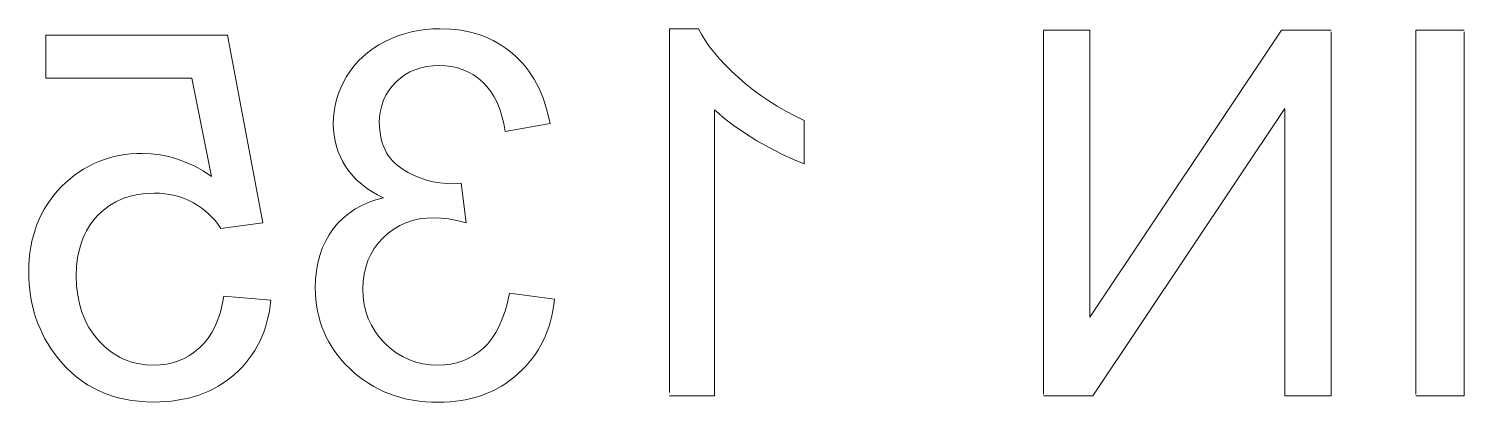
# Model space of a CAD drawing. Header units: millimetres. Extents: x 38 to 970, y 105 to 390.
# Drawn here: x 64.34 to 72.8, y 322.25 to 324.45 of the extents above; entities that cross this region are included whole.
import ezdxf

# ---------------------------------------------------------------- set-up
doc = ezdxf.new("R2010")
doc.units = ezdxf.units.MM
doc.linetypes.add('WP_HIDDEN', pattern=[2.3, 1.5, -0.8])
doc.layers.add('HIDDEN', color=7, linetype='WP_HIDDEN', lineweight=13)

msp = doc.modelspace()

# ---------------------------------------------------------------- linework, layer by layer
at = {"layer": 'HIDDEN', "ltscale": 1.428571}
for p, q in [((64.44239, 324.41577), (64.44239, 324.16316)), ((65.51302, 324.41577), (64.44239, 324.41577)), ((65.72156, 323.30989), (65.51302, 324.41577)), ((66.47871, 324.39604), (66.44119, 324.37832)), ((66.5171, 324.41141), (66.47871, 324.39604)), ((66.55636, 324.42441), (66.5171, 324.41141)), ((66.5965, 324.43504), (66.55636, 324.42441)), ((66.6375, 324.44331), (66.5965, 324.43504)), ((66.67938, 324.44922), (66.6375, 324.44331)), ((66.72213, 324.45277), (66.67938, 324.44922)), ((66.76575, 324.45395), (66.72213, 324.45277)), ((66.82833, 324.45167), (66.76575, 324.45395)), ((66.85864, 324.44881), (66.82833, 324.45167)), ((66.88829, 324.44482), (66.85864, 324.44881)), ((66.91729, 324.43968), (66.88829, 324.44482)), ((66.94564, 324.4334), (66.91729, 324.43968)), ((66.97333, 324.42598), (66.94564, 324.4334)), ((67.00037, 324.41742), (66.97333, 324.42598)), ((67.02675, 324.40771), (67.00037, 324.41742)), ((67.05248, 324.39687), (67.02675, 324.40771)), ((67.07756, 324.38488), (67.05248, 324.39687)), ((68.11836, 324.45395), (68.11836, 322.29213)), ((68.28872, 324.45395), (68.11836, 324.45395)), ((68.30749, 324.41893), (68.28872, 324.45395)), ((68.32929, 324.38364), (68.30749, 324.41893)), ((70.3213, 324.44514), (70.3213, 322.29213)), ((70.59446, 324.44514), (70.3213, 324.44514)), ((70.59446, 322.75475), (70.59446, 324.44514)), ((71.7253, 324.44514), (70.59446, 322.75475)), ((72.01756, 324.44514), (71.7253, 324.44514)), ((72.01756, 322.29213), (72.01756, 324.44514)), ((72.51689, 324.44514), (72.51689, 322.29213)), ((72.8018, 324.44514), (72.51689, 324.44514)), ((72.8018, 322.29213), (72.8018, 324.44514)), ((66.33975, 324.31385), (66.3103, 324.28891)), ((66.37138, 324.33706), (66.33975, 324.31385)), ((66.4052, 324.35855), (66.37138, 324.33706)), ((66.44119, 324.37832), (66.4052, 324.35855)), ((67.10198, 324.37175), (67.07756, 324.38488)), ((67.12575, 324.35748), (67.10198, 324.37175)), ((67.14886, 324.34207), (67.12575, 324.35748)), ((67.17132, 324.32552), (67.14886, 324.34207)), ((67.19312, 324.30782), (67.17132, 324.32552)), ((67.21412, 324.28909), (67.19312, 324.30782)), ((68.35412, 324.34807), (68.32929, 324.38364)), ((68.38198, 324.31223), (68.35412, 324.34807)), ((68.41286, 324.27611), (68.38198, 324.31223)), ((66.25793, 324.23389), (66.23502, 324.20379)), ((66.28302, 324.26226), (66.25793, 324.23389)), ((66.3103, 324.28891), (66.28302, 324.26226)), ((66.61852, 324.21273), (66.65118, 324.22317)), ((66.65118, 324.22317), (66.68562, 324.23063)), ((66.68562, 324.23063), (66.72186, 324.2351)), ((66.72186, 324.2351), (66.75988, 324.23659)), ((66.75988, 324.23659), (66.79763, 324.23508)), ((66.79763, 324.23508), (66.83377, 324.23054)), ((66.83377, 324.23054), (66.86831, 324.22296)), ((66.86831, 324.22296), (66.90123, 324.21236)), ((67.23415, 324.26942), (67.21412, 324.28909)), ((67.25322, 324.24882), (67.23415, 324.26942)), ((67.27133, 324.22728), (67.25322, 324.24882)), ((67.28847, 324.2048), (67.27133, 324.22728)), ((68.44678, 324.23971), (68.41286, 324.27611)), ((68.48372, 324.20304), (68.44678, 324.23971)), ((64.44239, 324.16316), (65.30154, 324.16316)), ((65.30154, 324.16316), (65.41756, 323.58452)), ((66.19587, 324.13904), (66.17991, 324.10561)), ((66.21429, 324.17197), (66.19587, 324.13904)), ((66.23502, 324.20379), (66.21429, 324.17197)), ((66.48275, 324.11649), (66.50581, 324.14113)), ((66.50581, 324.14113), (66.5313, 324.16351)), ((66.5313, 324.16351), (66.55859, 324.1829)), ((66.55859, 324.1829), (66.58766, 324.1993)), ((66.58766, 324.1993), (66.61852, 324.21273)), ((66.90123, 324.21236), (66.93256, 324.19873)), ((66.93256, 324.19873), (66.96227, 324.18207)), ((66.96227, 324.18207), (66.99039, 324.16238)), ((66.99039, 324.16238), (67.01689, 324.13966)), ((67.01689, 324.13966), (67.04144, 324.11392)), ((67.30465, 324.18139), (67.28847, 324.2048)), ((67.31986, 324.15705), (67.30465, 324.18139)), ((67.33411, 324.13177), (67.31986, 324.15705)), ((67.3474, 324.10556), (67.33411, 324.13177)), ((68.5237, 324.1661), (68.48372, 324.20304)), ((68.56606, 324.12971), (68.5237, 324.1661)), ((66.16641, 324.07167), (66.15536, 324.03723)), ((66.17991, 324.10561), (66.16641, 324.07167)), ((66.43201, 324.03319), (66.44585, 324.06252)), ((66.44585, 324.06252), (66.46276, 324.09028)), ((66.46276, 324.09028), (66.48275, 324.11649)), ((67.04144, 324.11392), (67.0637, 324.08514)), ((67.0637, 324.08514), (67.08367, 324.05334)), ((67.08367, 324.05334), (67.10134, 324.0185)), ((67.35972, 324.07841), (67.3474, 324.10556)), ((67.37108, 324.05032), (67.35972, 324.07841)), ((67.38148, 324.0213), (67.37108, 324.05032)), ((68.61016, 324.09469), (68.56606, 324.12971)), ((68.65601, 324.06105), (68.61016, 324.09469)), ((68.7036, 324.02878), (68.65601, 324.06105)), ((66.14063, 323.96683), (66.13694, 323.93087)), ((66.14676, 324.00228), (66.14063, 323.96683)), ((66.15536, 324.03723), (66.14676, 324.00228)), ((66.40895, 323.93585), (66.41356, 323.96985)), ((66.41356, 323.96985), (66.42125, 324.0023)), ((66.42125, 324.0023), (66.43201, 324.03319)), ((67.10134, 324.0185), (67.11671, 323.98064)), ((67.11671, 323.98064), (67.12979, 323.93975)), ((67.39937, 323.96046), (67.38148, 324.0213)), ((68.38271, 323.97665), (68.4075, 323.95388)), ((68.38271, 322.29213), (68.38271, 323.97665)), ((68.75294, 323.9979), (68.7036, 324.02878)), ((68.80402, 323.96839), (68.75294, 323.9979)), ((68.85685, 323.94025), (68.80402, 323.96839)), ((70.61355, 322.29213), (71.74439, 323.98399)), ((71.74439, 323.98399), (71.74439, 322.29213)), ((66.13694, 323.93087), (66.13571, 323.8944)), ((66.13571, 323.8944), (66.13688, 323.85991)), ((66.40741, 323.90028), (66.40895, 323.93585)), ((66.40952, 323.85588), (66.40741, 323.90028)), ((67.12979, 323.93975), (67.14057, 323.89583)), ((67.14057, 323.89583), (67.14907, 323.84888)), ((67.14907, 323.84888), (67.41342, 323.89587)), ((67.41342, 323.89587), (67.39937, 323.96046)), ((68.4075, 323.95388), (68.43416, 323.93112)), ((68.43416, 323.93112), (68.49304, 323.88559)), ((68.49304, 323.88559), (68.55936, 323.84007)), ((68.91142, 323.9135), (68.85685, 323.94025)), ((68.91142, 323.65796), (68.91142, 323.9135)), ((66.13688, 323.85991), (66.1404, 323.8262)), ((66.1404, 323.8262), (66.14625, 323.79328)), ((66.14625, 323.79328), (66.15444, 323.76113)), ((66.41585, 323.81446), (66.40952, 323.85588)), ((66.4206, 323.79486), (66.41585, 323.81446)), ((66.42641, 323.77602), (66.4206, 323.79486)), ((68.55936, 323.84007), (68.63311, 323.79454)), ((68.63311, 323.79454), (68.70861, 323.75186)), ((64.9081, 323.71277), (64.87527, 323.70743)), ((64.94163, 323.71659), (64.9081, 323.71277)), ((64.97584, 323.71887), (64.94163, 323.71659)), ((65.01075, 323.71964), (64.97584, 323.71887)), ((65.06369, 323.71753), (65.01075, 323.71964)), ((65.11603, 323.71119), (65.06369, 323.71753)), ((65.16778, 323.70064), (65.11603, 323.71119)), ((66.15444, 323.76113), (66.16497, 323.72976)), ((66.16497, 323.72976), (66.17785, 323.69917)), ((66.43327, 323.75792), (66.42641, 323.77602)), ((66.44119, 323.74057), (66.43327, 323.75792)), ((66.45016, 323.72396), (66.44119, 323.74057)), ((66.46019, 323.7081), (66.45016, 323.72396)), ((68.70861, 323.75186), (68.78016, 323.71486)), ((68.78016, 323.71486), (68.84776, 323.68356)), ((64.66468, 323.62732), (64.63735, 323.60977)), ((64.6927, 323.64334), (64.66468, 323.62732)), ((64.72141, 323.65784), (64.6927, 323.64334)), ((64.7508, 323.67081), (64.72141, 323.65784)), ((64.78088, 323.68225), (64.7508, 323.67081)), ((64.81166, 323.69217), (64.78088, 323.68225)), ((64.84312, 323.70056), (64.81166, 323.69217)), ((64.87527, 323.70743), (64.84312, 323.70056)), ((65.21893, 323.68586), (65.16778, 323.70064)), ((65.26948, 323.66686), (65.21893, 323.68586)), ((65.31943, 323.64364), (65.26948, 323.66686)), ((65.36879, 323.61619), (65.31943, 323.64364)), ((66.17785, 323.69917), (66.19306, 323.66936)), ((66.19306, 323.66936), (66.21061, 323.64033)), ((66.21061, 323.64033), (66.23046, 323.61243)), ((66.47127, 323.69298), (66.46019, 323.7081)), ((66.48341, 323.67861), (66.47127, 323.69298)), ((66.49661, 323.66498), (66.48341, 323.67861)), ((66.51086, 323.6521), (66.49661, 323.66498)), ((66.52616, 323.63997), (66.51086, 323.6521)), ((66.54252, 323.62858), (66.52616, 323.63997)), ((66.57683, 323.60793), (66.54252, 323.62858)), ((68.84776, 323.68356), (68.91142, 323.65796)), ((64.55949, 323.54796), (64.53491, 323.52431)), ((64.58475, 323.57009), (64.55949, 323.54796)), ((64.61071, 323.59069), (64.58475, 323.57009)), ((64.63735, 323.60977), (64.61071, 323.59069)), ((65.41756, 323.58452), (65.36879, 323.61619)), ((66.23046, 323.61243), (66.25256, 323.58599)), ((66.25256, 323.58599), (66.27691, 323.56103)), ((66.27691, 323.56103), (66.3035, 323.53753)), ((66.61219, 323.59003), (66.57683, 323.60793)), ((66.64861, 323.57489), (66.61219, 323.59003)), ((66.68608, 323.56249), (66.64861, 323.57489)), ((66.72461, 323.55286), (66.68608, 323.56249)), ((66.76419, 323.54597), (66.72461, 323.55286)), ((66.80483, 323.54184), (66.76419, 323.54597)), ((66.84653, 323.54047), (66.80483, 323.54184)), ((66.88912, 323.5434), (66.84653, 323.54047)), ((66.91849, 323.31136), (66.88912, 323.5434)), ((64.48948, 323.47373), (64.46903, 323.44714)), ((64.51144, 323.49946), (64.48948, 323.47373)), ((64.53491, 323.52431), (64.51144, 323.49946)), ((64.89528, 323.45345), (64.93809, 323.46775)), ((64.93809, 323.46775), (64.98335, 323.47796)), ((64.98335, 323.47796), (65.03107, 323.48408)), ((65.03107, 323.48408), (65.08124, 323.48613)), ((65.08124, 323.48613), (65.11279, 323.48522)), ((65.11279, 323.48522), (65.14357, 323.4825)), ((65.14357, 323.4825), (65.17356, 323.47797)), ((65.17356, 323.47797), (65.20277, 323.47162)), ((65.20277, 323.47162), (65.2312, 323.46347)), ((65.2312, 323.46347), (65.25885, 323.4535)), ((66.3035, 323.53753), (66.33235, 323.5155)), ((66.33235, 323.5155), (66.36344, 323.49494)), ((66.36344, 323.49494), (66.39679, 323.47585)), ((66.43238, 323.45822), (66.38598, 323.44573)), ((66.39679, 323.47585), (66.43238, 323.45822)), ((64.43268, 323.39133), (64.41678, 323.36212)), ((64.4501, 323.41967), (64.43268, 323.39133)), ((64.46903, 323.44714), (64.4501, 323.41967)), ((64.7486, 323.35542), (64.78158, 323.38605)), ((64.78158, 323.38605), (64.81703, 323.4126)), ((64.81703, 323.4126), (64.85492, 323.43507)), ((64.85492, 323.43507), (64.89528, 323.45345)), ((65.25885, 323.4535), (65.28572, 323.44171)), ((65.28572, 323.44171), (65.31182, 323.42812)), ((65.31182, 323.42812), (65.33683, 323.41307)), ((65.33683, 323.41307), (65.36046, 323.39695)), ((65.36046, 323.39695), (65.38272, 323.37975)), ((65.38272, 323.37975), (65.4036, 323.36148)), ((66.26275, 323.39048), (66.227, 323.36615)), ((66.30116, 323.41186), (66.26275, 323.39048)), ((66.34224, 323.43027), (66.30116, 323.41186)), ((66.38598, 323.44573), (66.34224, 323.43027)), ((64.38952, 323.30108), (64.37816, 323.26925)), ((64.40239, 323.33204), (64.38952, 323.30108)), ((64.41678, 323.36212), (64.40239, 323.33204)), ((64.69302, 323.2841), (64.70543, 323.30305)), ((64.70543, 323.30305), (64.71882, 323.32125)), ((64.71882, 323.32125), (64.73321, 323.33871)), ((64.73321, 323.33871), (64.7486, 323.35542)), ((65.4036, 323.36148), (65.42311, 323.34212)), ((65.42311, 323.34212), (65.44124, 323.32169)), ((65.44124, 323.32169), (65.45799, 323.30017)), ((65.45799, 323.30017), (65.47336, 323.27758)), ((65.47336, 323.27758), (65.72156, 323.30989)), ((66.16348, 323.30859), (66.13571, 323.27538)), ((66.19391, 323.33885), (66.16348, 323.30859)), ((66.227, 323.36615), (66.19391, 323.33885)), ((66.49296, 323.27423), (66.52775, 323.29455)), ((66.52775, 323.29455), (66.56455, 323.31118)), ((66.56455, 323.31118), (66.60338, 323.32411)), ((66.60338, 323.32411), (66.64423, 323.33334)), ((66.64423, 323.33334), (66.68709, 323.33889)), ((66.68709, 323.33889), (66.73198, 323.34073)), ((66.73198, 323.34073), (66.77172, 323.3389)), ((66.77172, 323.3389), (66.81605, 323.33339)), ((66.81605, 323.33339), (66.86498, 323.32421)), ((66.86498, 323.32421), (66.91849, 323.31136)), ((64.35999, 323.20298), (64.35317, 323.16854)), ((64.36832, 323.23655), (64.35999, 323.20298)), ((64.37816, 323.26925), (64.36832, 323.23655)), ((64.63943, 323.15475), (64.65332, 323.20085)), ((64.65332, 323.20085), (64.66176, 323.22278)), ((64.66176, 323.22278), (64.67119, 323.24396)), ((64.67119, 323.24396), (64.68161, 323.2644)), ((64.68161, 323.2644), (64.69302, 323.2841)), ((66.08945, 323.20163), (66.07128, 323.16148)), ((66.11093, 323.23959), (66.08945, 323.20163)), ((66.13571, 323.27538), (66.11093, 323.23959)), ((66.40156, 323.19195), (66.42944, 323.22251)), ((66.42944, 323.22251), (66.46019, 323.25022)), ((66.46019, 323.25022), (66.49296, 323.27423)), ((64.34787, 323.13322), (64.34408, 323.09703)), ((64.35317, 323.16854), (64.34787, 323.13322)), ((64.6295, 323.10566), (64.63943, 323.15475)), ((66.05641, 323.11915), (66.04484, 323.07465)), ((66.07128, 323.16148), (66.05641, 323.11915)), ((66.34022, 323.08831), (66.35695, 323.12486)), ((66.35695, 323.12486), (66.37739, 323.1594)), ((66.37739, 323.1594), (66.40156, 323.19195)), ((64.34181, 323.05997), (64.34105, 323.02204)), ((64.34408, 323.09703), (64.34181, 323.05997)), ((64.62156, 322.99854), (64.62355, 323.05359)), ((64.62355, 323.05359), (64.6295, 323.10566)), ((66.04484, 323.07465), (66.03658, 323.02796)), ((66.31792, 323.00924), (66.32721, 323.04977)), ((66.32721, 323.04977), (66.34022, 323.08831)), ((64.34105, 323.02204), (64.34172, 322.98582)), ((64.34172, 322.98582), (64.34372, 322.95022)), ((64.34372, 322.95022), (64.34704, 322.91523)), ((64.62363, 322.94053), (64.62156, 322.99854)), ((66.03163, 322.9791), (66.02997, 322.92805)), ((66.03658, 323.02796), (66.03163, 322.9791)), ((66.31048, 322.92217), (66.31234, 322.9667)), ((66.31234, 322.9667), (66.31792, 323.00924)), ((64.34704, 322.91523), (64.3517, 322.88087)), ((64.3517, 322.88087), (64.35769, 322.84713)), ((64.62982, 322.88546), (64.62363, 322.94053)), ((64.64015, 322.83332), (64.62982, 322.88546)), ((65.49099, 322.87958), (65.482, 322.83049)), ((65.76856, 322.85609), (65.49099, 322.87958)), ((66.02997, 322.92805), (66.03078, 322.89314)), ((66.03078, 322.89314), (66.03319, 322.8589)), ((66.31249, 322.87541), (66.31048, 322.92217)), ((66.31851, 322.83057), (66.31249, 322.87541)), ((67.1755, 322.89574), (67.16312, 322.84153)), ((67.43985, 322.86049), (67.1755, 322.89574)), ((64.35769, 322.84713), (64.36501, 322.814)), ((64.36501, 322.814), (64.37366, 322.7815)), ((64.37366, 322.7815), (64.38364, 322.74961)), ((64.65461, 322.78412), (64.64015, 322.83332)), ((64.66338, 322.76063), (64.65461, 322.78412)), ((65.47047, 322.78454), (65.4564, 322.74173)), ((65.482, 322.83049), (65.47047, 322.78454)), ((65.75304, 322.75797), (65.75946, 322.78984)), ((65.75946, 322.78984), (65.76463, 322.82254)), ((65.76463, 322.82254), (65.76856, 322.85609)), ((66.03319, 322.8589), (66.0372, 322.82533)), ((66.0372, 322.82533), (66.04282, 322.79243)), ((66.04282, 322.79243), (66.05005, 322.7602)), ((66.32855, 322.78766), (66.31851, 322.83057)), ((66.34261, 322.74667), (66.32855, 322.78766)), ((67.14874, 322.79124), (67.13237, 322.74487)), ((67.16312, 322.84153), (67.14874, 322.79124)), ((67.42429, 322.76322), (67.43073, 322.79486)), ((67.43073, 322.79486), (67.43592, 322.82729)), ((67.43592, 322.82729), (67.43985, 322.86049)), ((64.38364, 322.74961), (64.39496, 322.71835)), ((64.39496, 322.71835), (64.4076, 322.6877)), ((64.67319, 322.73786), (64.66338, 322.76063)), ((64.68404, 322.71583), (64.67319, 322.73786)), ((64.69591, 322.69454), (64.68404, 322.71583)), ((64.70882, 322.67398), (64.69591, 322.69454)), ((65.43977, 322.70206), (65.4206, 322.66554)), ((65.4564, 322.74173), (65.43977, 322.70206)), ((65.72632, 322.66739), (65.73647, 322.69675)), ((65.73647, 322.69675), (65.74538, 322.72694)), ((65.74538, 322.72694), (65.75304, 322.75797)), ((66.05005, 322.7602), (66.05889, 322.72865)), ((66.05889, 322.72865), (66.06933, 322.69776)), ((66.06933, 322.69776), (66.08138, 322.66755)), ((66.36068, 322.70762), (66.34261, 322.74667)), ((66.38276, 322.67049), (66.36068, 322.70762)), ((67.114, 322.70243), (67.09364, 322.66391)), ((67.13237, 322.74487), (67.114, 322.70243)), ((67.39741, 322.67297), (67.40763, 322.70227)), ((67.40763, 322.70227), (67.41658, 322.73235)), ((67.41658, 322.73235), (67.42429, 322.76322)), ((64.4076, 322.6877), (64.42158, 322.65767)), ((64.42158, 322.65767), (64.43688, 322.62827)), ((64.43688, 322.62827), (64.45352, 322.59948)), ((64.72276, 322.65415), (64.70882, 322.67398)), ((64.73773, 322.63506), (64.72276, 322.65415)), ((64.75374, 322.6167), (64.73773, 322.63506)), ((64.7877, 322.58297), (64.75374, 322.6167)), ((65.39888, 322.63217), (65.37461, 322.60193)), ((65.4206, 322.66554), (65.39888, 322.63217)), ((65.6884, 322.58435), (65.70229, 322.61119)), ((65.70229, 322.61119), (65.71493, 322.63887)), ((65.71493, 322.63887), (65.72632, 322.66739)), ((66.08138, 322.66755), (66.09503, 322.63801)), ((66.09503, 322.63801), (66.11029, 322.60914)), ((66.11029, 322.60914), (66.12715, 322.58094)), ((66.40887, 322.63529), (66.38276, 322.67049)), ((66.43899, 322.60201), (66.40887, 322.63529)), ((67.07127, 322.62932), (67.04692, 322.59865)), ((67.09364, 322.66391), (67.07127, 322.62932)), ((67.35923, 322.58974), (67.37321, 322.6167)), ((67.37321, 322.6167), (67.38594, 322.64444)), ((67.38594, 322.64444), (67.39741, 322.67297)), ((64.45352, 322.59948), (64.47149, 322.57131)), ((64.47149, 322.57131), (64.49079, 322.54376)), ((64.49079, 322.54376), (64.51142, 322.51683)), ((64.8235, 322.55373), (64.7877, 322.58297)), ((64.86113, 322.529), (64.8235, 322.55373)), ((64.88064, 322.51831), (64.86113, 322.529)), ((65.28873, 322.53019), (65.25703, 322.51265)), ((65.31899, 322.55092), (65.28873, 322.53019)), ((65.3478, 322.57484), (65.31899, 322.55092)), ((65.37461, 322.60193), (65.3478, 322.57484)), ((65.63927, 322.50885), (65.65689, 322.53318)), ((65.65689, 322.53318), (65.67327, 322.55835)), ((65.67327, 322.55835), (65.6884, 322.58435)), ((66.12715, 322.58094), (66.14563, 322.55341)), ((66.14563, 322.55341), (66.16571, 322.52656)), ((66.16571, 322.52656), (66.18739, 322.50037)), ((66.47202, 322.57172), (66.43899, 322.60201)), ((66.50686, 322.54547), (66.47202, 322.57172)), ((66.54352, 322.52326), (66.50686, 322.54547)), ((66.96287, 322.52854), (66.93179, 322.5115)), ((66.99246, 322.54867), (66.96287, 322.52854)), ((67.02056, 322.57191), (66.99246, 322.54867)), ((67.04692, 322.59865), (67.02056, 322.57191)), ((67.30974, 322.51353), (67.32749, 322.53815)), ((67.32749, 322.53815), (67.34399, 322.56355)), ((67.34399, 322.56355), (67.35923, 322.58974)), ((64.51142, 322.51683), (64.53789, 322.48518)), ((64.53789, 322.48518), (64.56555, 322.45556)), ((64.56555, 322.45556), (64.59439, 322.42799)), ((64.9006, 322.50876), (64.88064, 322.51831)), ((64.92102, 322.50032), (64.9006, 322.50876)), ((64.94191, 322.49301), (64.92102, 322.50032)), ((64.96325, 322.48683), (64.94191, 322.49301)), ((64.98505, 322.48177), (64.96325, 322.48683)), ((65.03002, 322.47502), (64.98505, 322.48177)), ((65.07684, 322.47278), (65.03002, 322.47502)), ((65.11577, 322.47437), (65.07684, 322.47278)), ((65.15325, 322.47915), (65.11577, 322.47437)), ((65.18929, 322.48713), (65.15325, 322.47915)), ((65.22388, 322.49829), (65.18929, 322.48713)), ((65.25703, 322.51265), (65.22388, 322.49829)), ((65.55634, 322.4199), (65.57894, 322.44088)), ((65.57894, 322.44088), (65.6003, 322.4627)), ((65.6003, 322.4627), (65.62041, 322.48536)), ((65.62041, 322.48536), (65.63927, 322.50885)), ((66.18739, 322.50037), (66.21068, 322.47485)), ((66.21068, 322.47485), (66.23558, 322.45001)), ((66.23558, 322.45001), (66.26171, 322.42627)), ((66.58199, 322.50509), (66.54352, 322.52326)), ((66.62228, 322.49095), (66.58199, 322.50509)), ((66.66437, 322.48085), (66.62228, 322.49095)), ((66.70828, 322.47479), (66.66437, 322.48085)), ((66.75401, 322.47278), (66.70828, 322.47479)), ((66.79255, 322.47432), (66.75401, 322.47278)), ((66.82959, 322.47897), (66.79255, 322.47432)), ((66.86515, 322.48672), (66.82959, 322.47897)), ((66.89922, 322.49756), (66.86515, 322.48672)), ((66.93179, 322.5115), (66.89922, 322.49756)), ((67.22617, 322.42284), (67.24895, 322.44434)), ((67.24895, 322.44434), (67.27047, 322.46663)), ((67.27047, 322.46663), (67.29073, 322.48969)), ((67.29073, 322.48969), (67.30974, 322.51353)), ((64.59439, 322.42799), (64.62441, 322.40246)), ((64.62441, 322.40246), (64.65561, 322.37898)), ((64.65561, 322.37898), (64.68799, 322.35753)), ((64.68799, 322.35753), (64.72156, 322.33813)), ((65.4567, 322.34794), (65.48288, 322.36401)), ((65.48288, 322.36401), (65.50821, 322.38135)), ((65.50821, 322.38135), (65.5327, 322.39999)), ((65.5327, 322.39999), (65.55634, 322.4199)), ((66.26171, 322.42627), (66.28868, 322.40406)), ((66.28868, 322.40406), (66.3165, 322.38338)), ((66.3165, 322.38338), (66.34518, 322.36423)), ((66.34518, 322.36423), (66.3747, 322.34662)), ((67.12653, 322.34895), (67.15257, 322.36545)), ((67.15257, 322.36545), (67.17785, 322.38326)), ((67.17785, 322.38326), (67.20239, 322.40239)), ((67.20239, 322.40239), (67.22617, 322.42284)), ((64.72156, 322.33813), (64.75631, 322.32077)), ((64.75631, 322.32077), (64.79224, 322.30546)), ((64.79224, 322.30546), (64.82935, 322.29218)), ((64.82935, 322.29218), (64.86764, 322.28095)), ((64.86764, 322.28095), (64.90712, 322.27176)), ((64.90712, 322.27176), (64.94777, 322.26461)), ((65.21695, 322.2657), (65.24987, 322.27148)), ((65.24987, 322.27148), (65.28195, 322.27855)), ((65.28195, 322.27855), (65.31318, 322.2869)), ((65.31318, 322.2869), (65.34357, 322.29654)), ((65.34357, 322.29654), (65.37312, 322.30746)), ((65.37312, 322.30746), (65.40183, 322.31967)), ((65.40183, 322.31967), (65.42969, 322.33316)), ((65.42969, 322.33316), (65.4567, 322.34794)), ((66.3747, 322.34662), (66.40507, 322.33054)), ((66.40507, 322.33054), (66.43629, 322.31599)), ((66.43629, 322.31599), (66.46836, 322.30297)), ((66.46836, 322.30297), (66.50128, 322.29148)), ((66.50128, 322.29148), (66.53504, 322.28152)), ((66.53504, 322.28152), (66.56966, 322.2731)), ((66.56966, 322.2731), (66.60512, 322.2662)), ((66.89118, 322.26451), (66.92323, 322.27044)), ((66.92323, 322.27044), (66.95453, 322.2777)), ((66.95453, 322.2777), (66.98508, 322.28628)), ((66.98508, 322.28628), (67.01487, 322.29617)), ((67.01487, 322.29617), (67.04391, 322.30739)), ((67.04391, 322.30739), (67.0722, 322.31992)), ((67.0722, 322.31992), (67.09974, 322.33378)), ((67.09974, 322.33378), (67.12653, 322.34895)), ((68.11836, 322.29213), (68.38271, 322.29213)), ((70.3213, 322.29213), (70.61355, 322.29213)), ((71.74439, 322.29213), (72.01756, 322.29213)), ((72.51689, 322.29213), (72.8018, 322.29213)), ((64.94777, 322.26461), (64.98961, 322.2595)), ((64.98961, 322.2595), (65.03263, 322.25644)), ((65.03263, 322.25644), (65.07684, 322.25542)), ((65.07684, 322.25542), (65.11313, 322.25606)), ((65.11313, 322.25606), (65.14858, 322.25799)), ((65.14858, 322.25799), (65.18319, 322.2612)), ((65.18319, 322.2612), (65.21695, 322.2657)), ((66.60512, 322.2662), (66.64144, 322.26084)), ((66.64144, 322.26084), (66.6786, 322.25701)), ((66.6786, 322.25701), (66.71661, 322.25472)), ((66.71661, 322.25472), (66.75547, 322.25395)), ((66.75547, 322.25395), (66.79053, 322.25461)), ((66.79053, 322.25461), (66.82483, 322.25659)), ((66.82483, 322.25659), (66.85838, 322.25989)), ((66.85838, 322.25989), (66.89118, 322.26451))]:
    msp.add_line(p, q, dxfattribs=at)

doc.saveas('drawing.dxf')
